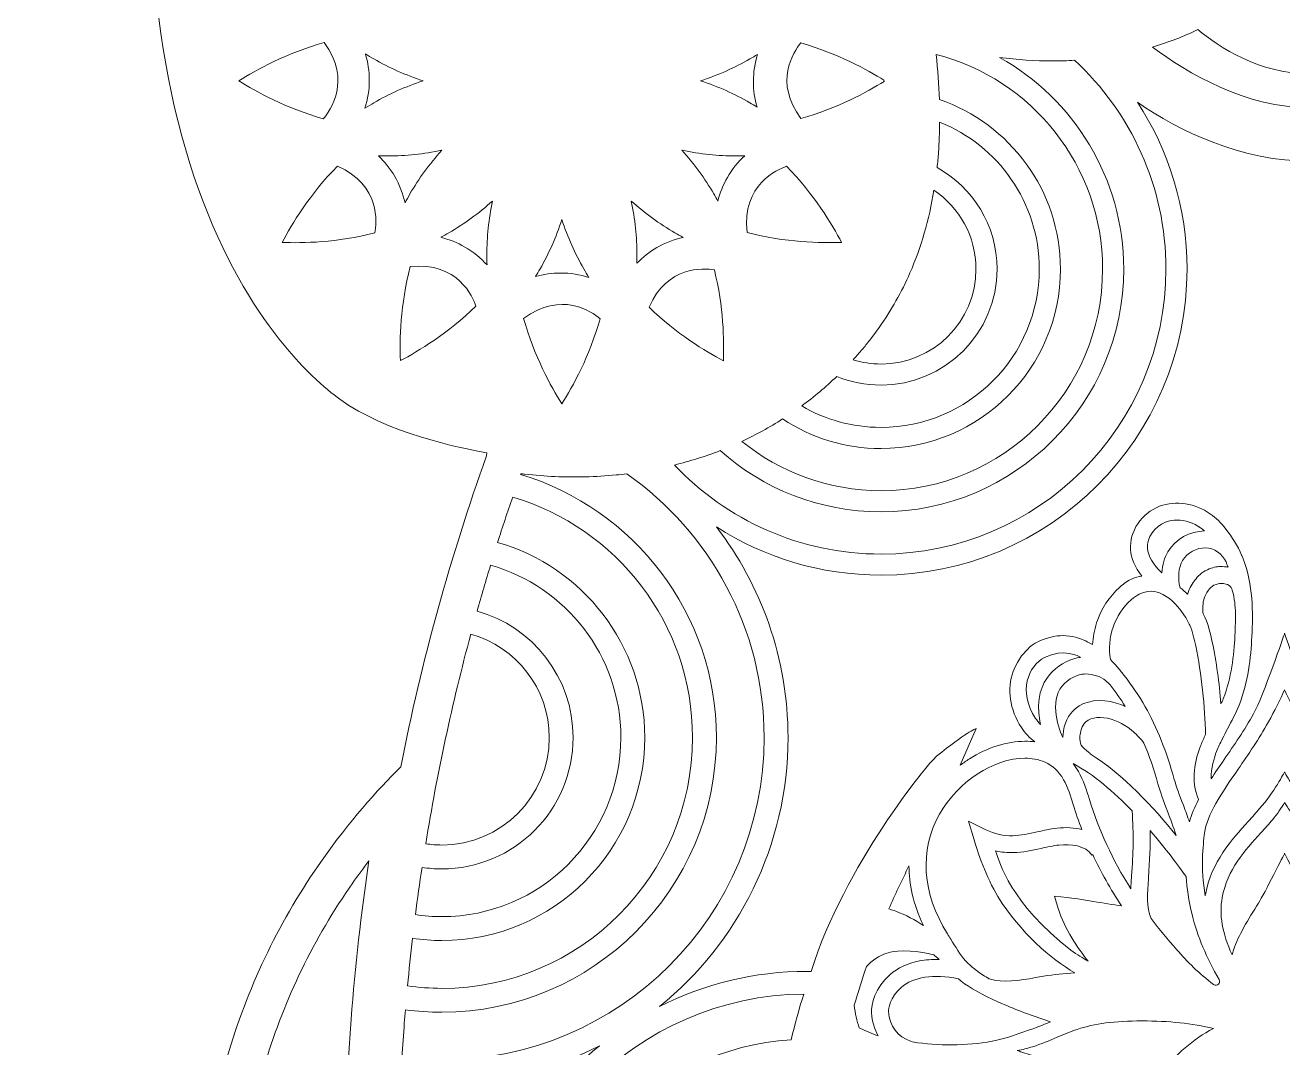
# Model space of a CAD drawing. Header units: millimetres. Extents: x -883 to 1566, y 87 to 598.
# Drawn here: x 89.8 to 256.3, y 259.9 to 395.2 of the extents above; entities that cross this region are included whole.
import ezdxf

# ---------------------------------------------------------------- set-up
doc = ezdxf.new("R2010")
doc.units = ezdxf.units.MM
doc.header["$MEASUREMENT"] = 0
doc.layers.add('Layer 3', color=7, linetype='Continuous')

msp = doc.modelspace()

# ---------------------------------------------------------------- linework, layer by layer
at = {"layer": 'Layer 3', "lineweight": 0}
for points, knots in [([(512.06, 244.42), (500.81, 258.41), (483.74, 265.96), (471.4, 269.82), (458.09, 273.99), (447.55, 274.84), (447.12, 274.9), (447.12, 274.9), (441.19, 275.35), (441.19, 275.35), (441.19, 275.35), (446.17, 272.12), (446.17, 272.12), (446.48, 271.92), (477.17, 251.62), (479.07, 228.7), (479.8, 219.87), (476.13, 211.67), (468.15, 204.32), (459.71, 196.54), (449.96, 193.81), (439.17, 196.2), (428.79, 198.5), (419.85, 204.95), (414.18, 209.96), (407.5, 215.87), (402.65, 222.25), (401.31, 225.5), (401.31, 225.5), (401.04, 226.16), (401.04, 226.16), (401.99, 237.75), (400.88, 248.96), (397.72, 259.52), (395.04, 268.44), (390.91, 276.92), (385.43, 284.71), (382.09, 289.47), (378.67, 293.36), (375.65, 296.42), (373.01, 311.06), (369.09, 324.76), (363.94, 337.36), (363.94, 337.36), (363.95, 337.37), (363.95, 337.37), (363.95, 337.37), (363.93, 337.38), (363.93, 337.38), (363.83, 337.61), (363.74, 337.84), (363.65, 338.07), (363.65, 338.07), (363.6, 338.65), (363.6, 338.65), (367.24, 339.27), (376.9, 341.25), (383.05, 345.72), (386.78, 348.43), (396.12, 356.72), (402.34, 375.11), (406.72, 388.05), (408.55, 402.95), (407.81, 419.6), (407.79, 421.03), (407.7, 422.45), (407.56, 423.87), (407.11, 430.37), (406.29, 437.13), (405.08, 444.13), (397.99, 485.36), (380.06, 523.48), (354.62, 551.48), (341.42, 566), (326.63, 577.35), (310.65, 585.21), (293.75, 593.52), (275.83, 597.76), (257.38, 597.82), (257.38, 597.82), (257.15, 597.82), (257.15, 597.82), (257.15, 597.82), (257.15, 597.82), (257.15, 597.82), (238.7, 597.76), (220.78, 593.52), (203.89, 585.21), (187.9, 577.35), (173.11, 566), (159.91, 551.48), (134.47, 523.48), (116.54, 485.36), (109.45, 444.13), (104.83, 417.32), (105.76, 394.1), (112.19, 375.11), (118.42, 356.72), (127.75, 348.43), (131.48, 345.72), (137.63, 341.25), (147.29, 339.27), (150.93, 338.65), (150.93, 338.65), (150.89, 338.23), (150.89, 338.23), (146.07, 324.81), (142.28, 311.04), (139.52, 297.06), (136.34, 293.91), (132.68, 289.81), (129.1, 284.71), (123.62, 276.92), (119.49, 268.44), (116.81, 259.52), (113.47, 248.36), (112.41, 236.48), (113.67, 224.19), (116.08, 200.65), (124.5, 184.75), (129.53, 175.25), (131.43, 171.66), (132.93, 168.83), (133.11, 167.36), (133.11, 167.24), (132.98, 166.18), (128.83, 163.16), (125.88, 161.03), (121.81, 158.54), (117.5, 155.91), (106.71, 149.32), (94.48, 141.86), (92.07, 135.15), (89.8, 128.81), (89.79, 123.78), (92.07, 120.21), (93.82, 117.47), (96.88, 115.77), (100.94, 115.26), (107.33, 107.82), (124.42, 109.01), (130.47, 109.69), (130.43, 109.28), (130.42, 108.82), (130.43, 108.34), (130.27, 106.94), (130.58, 106.33), (130.79, 105.92), (130.79, 105.92), (130.8, 105.93), (130.8, 105.93), (131.09, 104.91), (131.57, 103.84), (132.34, 102.79), (135.92, 97.9), (144.05, 95.72), (156.52, 96.3), (162.68, 91.24), (169.88, 89.82), (176.04, 89.82), (180.92, 89.82), (185.14, 90.71), (187.67, 91.4), (190.59, 92.2), (194.99, 92.16), (199.65, 92.13), (207.86, 92.07), (216.34, 92.01), (220, 96.38), (220, 96.38), (220.08, 96.49), (220.08, 96.49), (229.9, 110.69), (217.41, 135.42), (212.89, 143.4), (220.39, 142.9), (241.04, 141.67), (257.27, 141.98), (273.49, 141.67), (294.14, 142.9), (301.64, 143.4), (297.12, 135.42), (284.63, 110.69), (294.45, 96.49), (294.45, 96.49), (294.53, 96.38), (294.53, 96.38), (298.19, 92.01), (306.67, 92.07), (314.88, 92.13), (319.54, 92.16), (323.94, 92.2), (326.86, 91.4), (332.59, 89.84), (346.97, 87.24), (358.01, 96.3), (370.48, 95.72), (378.61, 97.9), (382.19, 102.79), (383.01, 103.9), (383.5, 105.03), (383.78, 106.11), (383.95, 106.51), (384.06, 107.01), (384.05, 107.68), (384.12, 108.42), (384.11, 109.1), (384.06, 109.69), (390.12, 109.01), (407.2, 107.82), (413.59, 115.26), (417.65, 115.77), (420.71, 117.47), (422.46, 120.21), (424.74, 123.78), (424.73, 128.81), (422.46, 135.15), (421.29, 138.42), (417.78, 141.86), (413.25, 145.3), (419.04, 143.81), (427.23, 142.02), (436.51, 140.95), (441.35, 140.4), (446.77, 140.01), (452.49, 140.01), (466.56, 140.01), (482.39, 142.37), (495.49, 150.39), (511.06, 159.93), (520.48, 175.88), (523.51, 197.8), (526.04, 216.14), (522.19, 231.82), (512.06, 244.42)], [0, 0, 0, 0, 1, 1, 1, 2, 2, 2, 3, 3, 3, 4, 4, 4, 5, 5, 5, 6, 6, 6, 7, 7, 7, 8, 8, 8, 9, 9, 9, 10, 10, 10, 11, 11, 11, 12, 12, 12, 13, 13, 13, 14, 14, 14, 15, 15, 15, 16, 16, 16, 17, 17, 17, 18, 18, 18, 19, 19, 19, 20, 20, 20, 21, 21, 21, 22, 22, 22, 23, 23, 23, 24, 24, 24, 25, 25, 25, 26, 26, 26, 27, 27, 27, 28, 28, 28, 29, 29, 29, 30, 30, 30, 31, 31, 31, 32, 32, 32, 33, 33, 33, 34, 34, 34, 35, 35, 35, 36, 36, 36, 37, 37, 37, 38, 38, 38, 39, 39, 39, 40, 40, 40, 41, 41, 41, 42, 42, 42, 43, 43, 43, 44, 44, 44, 45, 45, 45, 46, 46, 46, 47, 47, 47, 48, 48, 48, 49, 49, 49, 50, 50, 50, 51, 51, 51, 52, 52, 52, 53, 53, 53, 54, 54, 54, 55, 55, 55, 56, 56, 56, 57, 57, 57, 58, 58, 58, 59, 59, 59, 60, 60, 60, 61, 61, 61, 62, 62, 62, 63, 63, 63, 64, 64, 64, 65, 65, 65, 66, 66, 66, 67, 67, 67, 68, 68, 68, 69, 69, 69, 70, 70, 70, 71, 71, 71, 72, 72, 72, 73, 73, 73, 74, 74, 74, 75, 75, 75, 76, 76, 76, 77, 77, 77, 78, 78, 78, 78]), ([(259.65, 388.82), (259.78, 388.82), (259.92, 388.83), (260.06, 388.83), (264.51, 388.93), (268.65, 390.69), (272.37, 394.05), (274.23, 393.23), (276.21, 392.54), (278.3, 391.99), (272.78, 387.03), (266.82, 384.44), (260.57, 384.29), (260.38, 384.29), (260.19, 384.29), (260, 384.29), (251.4, 384.29), (243.68, 388.88), (239.08, 392.34), (241.19, 392.96), (243.19, 393.73), (245.05, 394.65), (247.92, 392.29), (253.24, 388.82), (259.65, 388.82)], [0, 0, 0, 0, 1, 1, 1, 2, 2, 2, 3, 3, 3, 4, 4, 4, 5, 5, 5, 6, 6, 6, 7, 7, 7, 8, 8, 8, 8]), ([(129.4, 392.92), (133.08, 387.91), (130.16, 383.88), (129.27, 382.85), (124.36, 384.22), (120.36, 386.44), (118.09, 387.87), (120.38, 389.31), (124.43, 391.55), (129.4, 392.92)], [0, 0, 0, 0, 1, 1, 1, 2, 2, 2, 3, 3, 3, 3]), ([(134.84, 391.44), (135.22, 391.21), (135.59, 390.98), (135.97, 390.76), (137.98, 389.6), (140.17, 388.63), (142.5, 387.87), (140.17, 387.1), (137.98, 386.13), (135.97, 384.97), (135.58, 384.74), (135.18, 384.5), (134.79, 384.26), (135.17, 385.43), (135.36, 386.67), (135.36, 387.93), (135.36, 389.14), (135.18, 390.32), (134.84, 391.44)], [0, 0, 0, 0, 1, 1, 1, 2, 2, 2, 3, 3, 3, 4, 4, 4, 5, 5, 5, 6, 6, 6, 6]), ([(185.75, 390.76), (186.09, 390.96), (186.42, 391.16), (186.76, 391.36), (186.4, 390.22), (186.22, 389.02), (186.22, 387.79), (186.22, 386.63), (186.38, 385.49), (186.7, 384.4), (186.38, 384.6), (186.07, 384.79), (185.75, 384.97), (183.74, 386.13), (181.56, 387.1), (179.23, 387.87), (181.56, 388.63), (183.74, 389.6), (185.75, 390.76)], [0, 0, 0, 0, 1, 1, 1, 2, 2, 2, 3, 3, 3, 4, 4, 4, 5, 5, 5, 6, 6, 6, 6]), ([(190.09, 343.11), (193.83, 340.65), (198.31, 339.2), (203.12, 339.2), (216.21, 339.2), (226.87, 349.86), (226.87, 362.95), (226.87, 373.34), (220.16, 382.19), (210.85, 385.4), (210.79, 387.35), (210.64, 389.34), (210.41, 391.37), (223.07, 388.12), (232.45, 376.61), (232.45, 362.95), (232.45, 346.78), (219.29, 333.62), (203.12, 333.62), (196.14, 333.62), (189.73, 336.07), (184.69, 340.15), (186.56, 341.03), (188.37, 342.02), (190.09, 343.11)], [0, 0, 0, 0, 1, 1, 1, 2, 2, 2, 3, 3, 3, 4, 4, 4, 5, 5, 5, 6, 6, 6, 7, 7, 7, 8, 8, 8, 8]), ([(192.51, 382.86), (188.9, 387.72), (191.51, 391.67), (192.5, 392.88), (197.35, 391.51), (201.32, 389.31), (203.51, 387.95), (203.51, 387.89), (203.51, 387.84), (203.52, 387.79), (201.3, 386.41), (197.34, 384.23), (192.51, 382.86)], [0, 0, 0, 0, 1, 1, 1, 2, 2, 2, 3, 3, 3, 4, 4, 4, 4]), ([(181.82, 338.92), (187.49, 333.88), (194.95, 330.82), (203.12, 330.82), (220.83, 330.82), (235.25, 345.24), (235.25, 362.95), (235.25, 374.97), (228.61, 385.46), (218.82, 390.97), (221.16, 390.67), (223.51, 390.5), (225.85, 390.5), (226.81, 390.5), (227.78, 390.53), (228.75, 390.59), (236.18, 383.7), (240.84, 373.86), (240.84, 362.95), (240.84, 342.15), (223.92, 325.23), (203.12, 325.23), (192.36, 325.23), (182.64, 329.76), (175.76, 337.01), (177.83, 337.53), (179.86, 338.16), (181.82, 338.92)], [0, 0, 0, 0, 1, 1, 1, 2, 2, 2, 3, 3, 3, 4, 4, 4, 5, 5, 5, 6, 6, 6, 7, 7, 7, 8, 8, 8, 9, 9, 9, 9]), ([(203.12, 322.44), (225.46, 322.44), (243.63, 340.61), (243.63, 362.95), (243.63, 371.09), (241.22, 378.68), (237.07, 385.03), (242.68, 381.2), (250.75, 377.21), (260, 377.21), (260.24, 377.21), (260.48, 377.22), (260.72, 377.22), (268.53, 377.4), (275.84, 380.44), (282.5, 386.26), (276.8, 379.24), (273.38, 370.3), (273.38, 360.58), (273.38, 338.04), (291.75, 319.7), (314.32, 319.7), (323.05, 319.7), (331.15, 322.44), (337.8, 327.11), (333.95, 320.63), (331.73, 313.06), (331.73, 304.99), (331.73, 294.32), (335.6, 284.54), (342.01, 276.97), (335.74, 280.49), (328.51, 282.5), (320.83, 282.5), (319.75, 282.5), (318.68, 282.46), (317.61, 282.38), (312.01, 294.44), (303.54, 300.22), (303.54, 300.22), (303.54, 300.22), (309.56, 285.06), (311.83, 278.83), (310.58, 278.73), (309.3, 278.44), (308.04, 277.96), (306.7, 277.46), (305.48, 276.79), (304.37, 276.06), (307.85, 283.26), (305.85, 288.97), (304.21, 291.88), (302.8, 294.4), (300.75, 296.56), (298.27, 298.13), (295.9, 299.63), (293.3, 300.45), (290.93, 300.45), (290.92, 300.45), (290.91, 300.45), (290.9, 300.45), (290.47, 300.45), (290.04, 300.42), (289.63, 300.37), (290.34, 301.22), (290.72, 301.78), (291.09, 302.57), (292.43, 305.4), (293, 306.88), (292.45, 309.23), (291.94, 311.38), (290.84, 312.26), (290.19, 312.89), (289.39, 313.65), (287.88, 314.24), (286.68, 314.39), (285.61, 314.51), (284.46, 314.37), (283.44, 313.97), (282.92, 313.77), (282.43, 313.52), (281.98, 313.24), (281.93, 314.2), (281.76, 315.17), (281.45, 316.11), (280.85, 317.97), (279.78, 319.61), (278.36, 320.87), (277.79, 321.37), (277.27, 321.72), (276.73, 321.97), (276.36, 322.13), (275.92, 322.25), (275.45, 322.32), (276.36, 323.46), (276.85, 324.63), (276.94, 325.83), (277.12, 328.24), (275.51, 330.64), (273.11, 331.55), (270.95, 332.36), (268.37, 331.97), (266.36, 330.53), (265.65, 330.02), (264.99, 329.37), (264.32, 328.54), (263.47, 327.48), (262.78, 326.32), (262.24, 325.07), (262.24, 325.07), (262.24, 325.07), (262.24, 325.06), (262.24, 325.06), (262.24, 325.06), (262.24, 325.06), (262.17, 324.91), (262.11, 324.77), (262.05, 324.62), (260.72, 321.2), (260.71, 317.49), (260.89, 314.31), (261.04, 311.54), (261.36, 308.3), (262.59, 305.25), (263.03, 304.16), (263.57, 303.12), (264.1, 302.12), (264.33, 301.68), (264.56, 301.25), (264.77, 300.83), (264.77, 300.8), (264.77, 300.76), (264.77, 300.73), (264.77, 300.73), (264.82, 300.73), (264.82, 300.73), (265.09, 300.2), (265.33, 299.67), (265.55, 299.12), (265.89, 298.27), (266.31, 296.91), (266.27, 295.5), (265.74, 296.32), (265.16, 297.16), (264.56, 298.03), (263.24, 299.95), (261.87, 301.93), (260.67, 304.09), (259.38, 306.41), (256.55, 314.74), (256.55, 314.74), (256.55, 314.74), (253.73, 306.41), (252.44, 304.09), (251.23, 301.93), (249.87, 299.95), (248.54, 298.03), (247.95, 297.16), (247.37, 296.32), (246.83, 295.5), (246.79, 296.91), (247.22, 298.27), (247.55, 299.12), (247.77, 299.67), (248.02, 300.2), (248.28, 300.73), (248.28, 300.73), (248.33, 300.73), (248.33, 300.73), (248.33, 300.73), (248.33, 300.83), (248.33, 300.83), (248.55, 301.25), (248.77, 301.68), (249, 302.12), (249.53, 303.12), (250.08, 304.16), (250.52, 305.25), (251.74, 308.3), (252.07, 311.54), (252.22, 314.31), (252.39, 317.49), (252.39, 321.2), (251.05, 324.62), (250.99, 324.77), (250.93, 324.91), (250.87, 325.06), (250.87, 325.06), (250.87, 325.06), (250.87, 325.06), (250.87, 325.07), (250.86, 325.07), (250.86, 325.07), (250.33, 326.32), (249.63, 327.48), (248.78, 328.54), (248.12, 329.37), (247.45, 330.02), (246.74, 330.53), (244.74, 331.97), (242.15, 332.36), (240, 331.55), (237.59, 330.64), (235.98, 328.24), (236.16, 325.83), (236.25, 324.63), (236.74, 323.46), (237.65, 322.32), (237.18, 322.25), (236.74, 322.13), (236.38, 321.97), (235.83, 321.72), (235.31, 321.37), (234.74, 320.87), (233.33, 319.61), (232.26, 317.97), (231.66, 316.11), (231.35, 315.17), (231.17, 314.2), (231.13, 313.24), (230.67, 313.52), (230.19, 313.77), (229.67, 313.97), (228.64, 314.37), (227.49, 314.51), (226.43, 314.39), (225.23, 314.24), (223.59, 313.66), (222.79, 312.9), (222.14, 312.27), (221.33, 311.52), (220.63, 309.67), (219.78, 307.42), (220.15, 304.63), (221.7, 302.26), (222.17, 301.53), (222.79, 300.91), (223.48, 300.37), (223.07, 300.42), (222.64, 300.45), (222.2, 300.45), (222.19, 300.45), (222.18, 300.45), (222.17, 300.45), (219.81, 300.45), (217.2, 299.63), (214.83, 298.13), (214.41, 297.86), (214.01, 297.57), (213.61, 297.27), (213.61, 297.27), (215.71, 302.14), (215.71, 302.14), (215.71, 302.14), (214.24, 301.55), (210.48, 298.48), (209.22, 297.45), (198.26, 283.95), (193.86, 269.99), (193.69, 269.99), (193.52, 270), (193.34, 270), (186.32, 270), (179.67, 268.32), (173.8, 265.34), (184.16, 273.75), (190.8, 286.59), (190.8, 300.95), (190.8, 311.42), (187.27, 321.09), (181.33, 328.82), (187.63, 324.78), (195.1, 322.44), (203.12, 322.44)], [0, 0, 0, 0, 1, 1, 1, 2, 2, 2, 3, 3, 3, 4, 4, 4, 5, 5, 5, 6, 6, 6, 7, 7, 7, 8, 8, 8, 9, 9, 9, 10, 10, 10, 11, 11, 11, 12, 12, 12, 13, 13, 13, 14, 14, 14, 15, 15, 15, 16, 16, 16, 17, 17, 17, 18, 18, 18, 19, 19, 19, 20, 20, 20, 21, 21, 21, 22, 22, 22, 23, 23, 23, 24, 24, 24, 25, 25, 25, 26, 26, 26, 27, 27, 27, 28, 28, 28, 29, 29, 29, 30, 30, 30, 31, 31, 31, 32, 32, 32, 33, 33, 33, 34, 34, 34, 35, 35, 35, 36, 36, 36, 37, 37, 37, 38, 38, 38, 39, 39, 39, 40, 40, 40, 41, 41, 41, 42, 42, 42, 43, 43, 43, 44, 44, 44, 45, 45, 45, 46, 46, 46, 47, 47, 47, 48, 48, 48, 49, 49, 49, 50, 50, 50, 51, 51, 51, 52, 52, 52, 53, 53, 53, 54, 54, 54, 55, 55, 55, 56, 56, 56, 57, 57, 57, 58, 58, 58, 59, 59, 59, 60, 60, 60, 61, 61, 61, 62, 62, 62, 63, 63, 63, 64, 64, 64, 65, 65, 65, 66, 66, 66, 67, 67, 67, 68, 68, 68, 69, 69, 69, 70, 70, 70, 71, 71, 71, 72, 72, 72, 73, 73, 73, 74, 74, 74, 75, 75, 75, 76, 76, 76, 77, 77, 77, 78, 78, 78, 79, 79, 79, 80, 80, 80, 81, 81, 81, 82, 82, 82, 83, 83, 83, 84, 84, 84, 85, 85, 85, 86, 86, 86, 87, 87, 87, 88, 88, 88, 89, 89, 89, 90, 90, 90, 91, 91, 91, 91]), ([(197.26, 348.75), (199.07, 348), (201.04, 347.59), (203.12, 347.59), (211.59, 347.59), (218.48, 354.48), (218.48, 362.95), (218.48, 368.73), (215.27, 373.78), (210.54, 376.4), (210.61, 377.06), (210.68, 377.72), (210.73, 378.38), (210.82, 379.7), (210.87, 381.04), (210.88, 382.41), (218.6, 379.32), (224.07, 371.76), (224.07, 362.95), (224.07, 351.4), (214.67, 342), (203.12, 342), (199.29, 342), (195.7, 343.03), (192.61, 344.83), (194.24, 346.03), (195.79, 347.34), (197.26, 348.75)], [0, 0, 0, 0, 1, 1, 1, 2, 2, 2, 3, 3, 3, 4, 4, 4, 5, 5, 5, 6, 6, 6, 7, 7, 7, 8, 8, 8, 9, 9, 9, 9]), ([(138.73, 375.21), (138.14, 376.24), (137.41, 377.16), (136.56, 377.95), (137, 377.94), (137.43, 377.93), (137.86, 377.93), (140.18, 377.93), (142.56, 378.18), (144.96, 378.69), (143.32, 376.86), (141.91, 374.92), (140.75, 372.91), (140.52, 372.52), (140.3, 372.11), (140.09, 371.7), (139.82, 372.92), (139.37, 374.1), (138.73, 375.21), (138.73, 375.21), (138.73, 375.21), (138.73, 375.21)], [0, 0, 0, 0, 1, 1, 1, 2, 2, 2, 3, 3, 3, 4, 4, 4, 5, 5, 5, 6, 6, 6, 7, 7, 7, 7]), ([(183.87, 377.93), (184.27, 377.93), (184.67, 377.94), (185.07, 377.95), (184.17, 377.13), (183.4, 376.16), (182.77, 375.08), (182.2, 374.09), (181.78, 373.03), (181.51, 371.94), (181.33, 372.27), (181.15, 372.6), (180.97, 372.91), (179.81, 374.92), (178.4, 376.86), (176.76, 378.69), (179.17, 378.18), (181.55, 377.93), (183.87, 377.93)], [0, 0, 0, 0, 1, 1, 1, 2, 2, 2, 3, 3, 3, 4, 4, 4, 5, 5, 5, 6, 6, 6, 6]), ([(136.08, 367.74), (131.12, 366.46), (126.51, 366.37), (123.82, 366.48), (125.09, 368.89), (127.5, 372.89), (131.15, 376.58), (136.91, 374.06), (136.34, 369.02), (136.08, 367.74)], [0, 0, 0, 0, 1, 1, 1, 2, 2, 2, 3, 3, 3, 3]), ([(190.61, 376.55), (194.24, 372.86), (196.64, 368.88), (197.9, 366.48), (195.16, 366.37), (190.45, 366.46), (185.38, 367.81), (184.66, 374.16), (189.44, 376.16), (190.61, 376.55)], [0, 0, 0, 0, 1, 1, 1, 2, 2, 2, 3, 3, 3, 3]), ([(215.69, 362.95), (215.69, 356.02), (210.05, 350.38), (203.12, 350.38), (201.83, 350.38), (200.59, 350.58), (199.41, 350.94), (199.41, 350.94), (199.58, 351.11), (199.58, 351.11), (199.75, 351.29), (199.91, 351.48), (200.09, 351.69), (200.15, 351.77), (200.22, 351.85), (200.3, 351.94), (200.41, 352.07), (200.51, 352.19), (200.62, 352.31), (200.94, 352.69), (201.31, 353.12), (201.62, 353.55), (201.62, 353.55), (202.53, 354.73), (202.53, 354.73), (202.53, 354.73), (202.85, 355.2), (202.85, 355.2), (204.47, 357.49), (205.85, 359.93), (206.95, 362.45), (208.42, 365.81), (209.47, 369.48), (210.12, 373.39), (213.48, 371.13), (215.69, 367.29), (215.69, 362.95)], [0, 0, 0, 0, 1, 1, 1, 2, 2, 2, 3, 3, 3, 4, 4, 4, 5, 5, 5, 6, 6, 6, 7, 7, 7, 8, 8, 8, 9, 9, 9, 10, 10, 10, 11, 11, 11, 12, 12, 12, 12]), ([(148.01, 365.87), (147, 366.46), (145.93, 366.89), (144.82, 367.16), (145.19, 367.35), (145.55, 367.55), (145.91, 367.76), (147.92, 368.92), (149.85, 370.33), (151.68, 371.96), (151.18, 369.56), (150.92, 367.18), (150.92, 364.86), (150.92, 364.41), (150.93, 363.95), (150.95, 363.5), (150.11, 364.43), (149.13, 365.23), (148.01, 365.87)], [0, 0, 0, 0, 1, 1, 1, 2, 2, 2, 3, 3, 3, 4, 4, 4, 5, 5, 5, 6, 6, 6, 6]), ([(170.04, 371.96), (171.87, 370.33), (173.8, 368.92), (175.82, 367.76), (176.18, 367.55), (176.55, 367.35), (176.92, 367.15), (175.71, 366.89), (174.54, 366.44), (173.44, 365.8), (172.45, 365.23), (171.56, 364.53), (170.78, 363.72), (170.79, 364.11), (170.8, 364.49), (170.8, 364.86), (170.8, 367.18), (170.55, 369.56), (170.04, 371.96)], [0, 0, 0, 0, 1, 1, 1, 2, 2, 2, 3, 3, 3, 4, 4, 4, 5, 5, 5, 6, 6, 6, 6]), ([(157.97, 362.97), (159.13, 364.99), (160.1, 367.17), (160.86, 369.5), (161.63, 367.17), (162.6, 364.99), (163.76, 362.98), (163.98, 362.6), (164.2, 362.22), (164.44, 361.85), (163.25, 362.23), (162, 362.43), (160.71, 362.43), (159.56, 362.43), (158.44, 362.27), (157.35, 361.96), (157.57, 362.29), (157.77, 362.63), (157.97, 362.97)], [0, 0, 0, 0, 1, 1, 1, 2, 2, 2, 3, 3, 3, 4, 4, 4, 5, 5, 5, 6, 6, 6, 6]), ([(139.48, 350.83), (139.37, 353.56), (139.46, 358.24), (140.78, 363.27), (147.09, 363.96), (149.08, 359.23), (149.47, 358.05), (145.81, 354.46), (141.86, 352.08), (139.48, 350.83)], [0, 0, 0, 0, 1, 1, 1, 2, 2, 2, 3, 3, 3, 3]), ([(181.05, 362.84), (182.27, 357.97), (182.35, 353.47), (182.25, 350.82), (179.9, 352.06), (176.02, 354.39), (172.4, 357.9), (174.83, 363.41), (179.55, 363.09), (181.05, 362.84)], [0, 0, 0, 0, 1, 1, 1, 2, 2, 2, 3, 3, 3, 3]), ([(165.91, 356.38), (164.54, 351.43), (162.3, 347.38), (160.86, 345.1), (159.42, 347.39), (157.18, 351.44), (155.8, 356.41), (160.78, 360.12), (164.8, 357.32), (165.91, 356.38)], [0, 0, 0, 0, 1, 1, 1, 2, 2, 2, 3, 3, 3, 3]), ([(140, 263.16), (140.05, 263.74), (140.1, 264.33), (140.15, 264.91), (141.73, 264.7), (143.33, 264.59), (144.96, 264.59), (165.01, 264.59), (181.32, 280.9), (181.32, 300.95), (181.32, 317.37), (170.37, 331.28), (155.38, 335.77), (155.4, 335.81), (155.41, 335.84), (155.42, 335.87), (155.59, 335.85), (155.75, 335.83), (155.91, 335.81), (157.34, 335.65), (158.66, 335.54), (159.95, 335.49), (162.59, 335.37), (165.32, 335.44), (168.06, 335.7), (168.53, 335.74), (169, 335.8), (169.46, 335.86), (180.45, 328.13), (187.64, 315.37), (187.64, 300.95), (187.64, 277.42), (168.49, 258.27), (144.96, 258.27), (143.18, 258.27), (141.42, 258.38), (139.7, 258.6), (139.79, 260.12), (139.89, 261.64), (140, 263.16)], [0, 0, 0, 0, 1, 1, 1, 2, 2, 2, 3, 3, 3, 4, 4, 4, 5, 5, 5, 6, 6, 6, 7, 7, 7, 8, 8, 8, 9, 9, 9, 10, 10, 10, 11, 11, 11, 12, 12, 12, 13, 13, 13, 13]), ([(141.09, 274.37), (142.36, 274.18), (143.65, 274.08), (144.96, 274.08), (159.78, 274.08), (171.83, 286.13), (171.83, 300.95), (171.83, 313.2), (163.59, 323.56), (152.35, 326.78), (152.99, 328.79), (153.66, 330.79), (154.35, 332.78), (168.09, 328.72), (178.16, 315.99), (178.16, 300.95), (178.16, 282.64), (163.26, 267.75), (144.96, 267.75), (143.42, 267.75), (141.91, 267.86), (140.42, 268.07), (140.62, 270.17), (140.85, 272.27), (141.09, 274.37)], [0, 0, 0, 0, 1, 1, 1, 2, 2, 2, 3, 3, 3, 4, 4, 4, 5, 5, 5, 6, 6, 6, 7, 7, 7, 8, 8, 8, 8]), ([(241.11, 325.54), (240.64, 324.77), (240.37, 323.78), (240.29, 322.76), (239.1, 323.89), (238.48, 324.95), (238.4, 326), (238.3, 327.41), (239.33, 328.9), (240.8, 329.45), (241.27, 329.63), (241.8, 329.72), (242.33, 329.72), (243.39, 329.72), (244.51, 329.37), (245.43, 328.71), (245.6, 328.59), (245.77, 328.45), (245.95, 328.29), (244.01, 328.27), (242.13, 327.21), (241.11, 325.54)], [0, 0, 0, 0, 1, 1, 1, 2, 2, 2, 3, 3, 3, 4, 4, 4, 5, 5, 5, 6, 6, 6, 7, 7, 7, 7]), ([(248.06, 323.58), (248.05, 323.58), (248.05, 323.58), (248.04, 323.58), (247.57, 323.58), (246.99, 323.44), (246.33, 323.16), (245.56, 322.85), (245.05, 322.26), (244.68, 321.78), (244.38, 321.39), (243.96, 320.77), (243.74, 320.02), (243.73, 320), (243.72, 319.97), (243.71, 319.94), (243.39, 320.23), (243.06, 320.51), (242.72, 320.78), (242.38, 321.93), (242.5, 323.5), (243.04, 324.37), (243.67, 325.41), (244.89, 326.08), (246.07, 326.05), (247.21, 326.03), (248.33, 325.26), (248.8, 324.19), (248.85, 324.06), (248.9, 323.93), (248.95, 323.8), (249, 323.7), (249.03, 323.59), (249.07, 323.49), (248.77, 323.55), (248.43, 323.58), (248.06, 323.58)], [0, 0, 0, 0, 1, 1, 1, 2, 2, 2, 3, 3, 3, 4, 4, 4, 5, 5, 5, 6, 6, 6, 7, 7, 7, 8, 8, 8, 9, 9, 9, 10, 10, 10, 11, 11, 11, 12, 12, 12, 12]), ([(142.35, 283.76), (143.2, 283.63), (144.07, 283.56), (144.96, 283.56), (154.55, 283.56), (162.35, 291.36), (162.35, 300.95), (162.35, 308.92), (156.96, 315.64), (149.63, 317.69), (150.21, 319.72), (150.8, 321.74), (151.42, 323.76), (161.36, 320.94), (168.67, 311.78), (168.67, 300.95), (168.67, 287.87), (158.03, 277.24), (144.96, 277.24), (143.77, 277.24), (142.61, 277.34), (141.47, 277.51), (141.74, 279.6), (142.03, 281.68), (142.35, 283.76)], [0, 0, 0, 0, 1, 1, 1, 2, 2, 2, 3, 3, 3, 4, 4, 4, 5, 5, 5, 6, 6, 6, 7, 7, 7, 8, 8, 8, 8]), ([(243.46, 316.84), (243.53, 316.74), (243.99, 315.83), (243.99, 315.83), (244.37, 314.95), (244.6, 313.98), (244.78, 313.1), (245.55, 309.41), (246.03, 304.97), (246.08, 301.34), (245.86, 300.89), (245.65, 300.42), (245.46, 299.95), (244.7, 298.04), (244.06, 295.27), (245.17, 292.73), (244.64, 291.73), (244.22, 290.75), (243.96, 289.77), (243.69, 290.52), (243.42, 291.26), (243.15, 291.98), (242.65, 293.3), (242.19, 294.55), (241.95, 295.4), (240.91, 299.14), (239.64, 302.29), (238.09, 305.03), (237.27, 306.47), (236.35, 307.85), (235.32, 309.15), (235.32, 309.15), (235.32, 309.15), (235.32, 309.15), (235.3, 309.17), (235.28, 309.2), (235.26, 309.22), (234.96, 309.6), (234.65, 309.98), (234.34, 310.35), (234.08, 310.64), (233.8, 310.95), (233.5, 311.27), (232.98, 314.11), (234.05, 317.26), (236.24, 319.19), (236.64, 319.54), (236.98, 319.76), (237.31, 319.93), (240.4, 321.48), (242.82, 317.82), (243.46, 316.84)], [0, 0, 0, 0, 1, 1, 1, 2, 2, 2, 3, 3, 3, 4, 4, 4, 5, 5, 5, 6, 6, 6, 7, 7, 7, 8, 8, 8, 9, 9, 9, 10, 10, 10, 11, 11, 11, 12, 12, 12, 13, 13, 13, 14, 14, 14, 15, 15, 15, 16, 16, 16, 17, 17, 17, 17]), ([(249.61, 320.45), (249.94, 319.52), (250.03, 317.9), (250.03, 317.9), (250.07, 316.71), (250.03, 315.53), (249.97, 314.43), (249.83, 311.84), (249.53, 308.83), (248.43, 306.09), (248.34, 305.85), (248.24, 305.62), (248.13, 305.4), (247.91, 308.14), (247.51, 311.02), (246.98, 313.55), (246.73, 314.74), (246.42, 316.09), (245.77, 317.33), (245.67, 317.91), (245.72, 318.77), (245.9, 319.4), (245.99, 319.7), (246.17, 320.03), (246.47, 320.43), (246.67, 320.68), (246.92, 320.98), (247.19, 321.1), (247.63, 321.27), (247.93, 321.34), (248.05, 321.34), (248.05, 321.34), (248.06, 321.34), (248.06, 321.34), (249.21, 321.34), (249.45, 320.92), (249.61, 320.45)], [0, 0, 0, 0, 1, 1, 1, 2, 2, 2, 3, 3, 3, 4, 4, 4, 5, 5, 5, 6, 6, 6, 7, 7, 7, 8, 8, 8, 9, 9, 9, 10, 10, 10, 11, 11, 11, 12, 12, 12, 12]), ([(148.8, 314.64), (154.78, 312.96), (159.19, 307.46), (159.19, 300.95), (159.19, 293.1), (152.8, 286.72), (144.96, 286.72), (144.24, 286.72), (143.53, 286.78), (142.83, 286.88), (144.35, 296.24), (146.34, 305.5), (148.8, 314.64)], [0, 0, 0, 0, 1, 1, 1, 2, 2, 2, 3, 3, 3, 4, 4, 4, 4]), ([(225.76, 309.63), (224.82, 308.67), (223.76, 306.95), (224, 304.19), (224.04, 303.79), (224.12, 303.26), (224.24, 302.68), (223.99, 302.93), (223.77, 303.19), (223.58, 303.48), (221.25, 307.07), (222.57, 310.41), (224.78, 311.54), (227.29, 312.82), (229.33, 311.68), (229.55, 311.56), (228.38, 311.41), (226.9, 310.8), (225.76, 309.63)], [0, 0, 0, 0, 1, 1, 1, 2, 2, 2, 3, 3, 3, 4, 4, 4, 5, 5, 5, 6, 6, 6, 6]), ([(233.45, 307.9), (234.17, 306.99), (234.84, 306.04), (235.46, 305.05), (235.07, 305.23), (234.67, 305.38), (234.27, 305.5), (232.2, 306.14), (230.16, 305.86), (228.82, 304.76), (227.9, 304), (227.33, 302.77), (227.22, 301.31), (227.21, 301.19), (227.2, 301.07), (227.2, 300.95), (226.77, 301.72), (226.36, 303.14), (226.25, 304.39), (226.11, 305.93), (226.49, 307.16), (227.37, 308.07), (228.38, 309.1), (229.74, 309.39), (230.21, 309.36), (231.24, 309.3), (232.13, 309.1), (232.9, 308.45), (232.96, 308.39), (233.01, 308.32), (233.05, 308.26), (233.05, 308.26), (233.09, 308.29), (233.09, 308.29), (233.21, 308.17), (233.33, 308.04), (233.45, 307.9)], [0, 0, 0, 0, 1, 1, 1, 2, 2, 2, 3, 3, 3, 4, 4, 4, 5, 5, 5, 6, 6, 6, 7, 7, 7, 8, 8, 8, 9, 9, 9, 10, 10, 10, 11, 11, 11, 12, 12, 12, 12]), ([(267.15, 288.29), (267.35, 286.62), (267.7, 283.74), (267.06, 280.01), (267.05, 280.06), (267.04, 280.12), (267.03, 280.17), (266.24, 284.5), (263.54, 287.45), (261.37, 289.83), (260.82, 290.42), (260.34, 291.01), (259.86, 291.54), (258.38, 293.11), (256.55, 296.38), (256.55, 296.38), (256.55, 296.38), (255.11, 293.64), (253.25, 291.54), (252.78, 291), (252.28, 290.42), (251.74, 289.83), (249.56, 287.45), (246.86, 284.5), (246.07, 280.17), (246.06, 280.12), (246.05, 280.06), (246.04, 280.01), (245.4, 283.74), (245.75, 286.62), (245.96, 288.29), (246.25, 290.74), (248.17, 293.53), (250.4, 296.76), (251.75, 298.72), (253.15, 300.75), (254.41, 303.01), (255.24, 304.51), (255.96, 305.93), (256.55, 307.27), (257.15, 305.93), (257.86, 304.51), (258.7, 303.01), (259.96, 300.75), (261.35, 298.72), (262.7, 296.76), (264.93, 293.53), (266.85, 290.74), (267.15, 288.29)], [0, 0, 0, 0, 1, 1, 1, 2, 2, 2, 3, 3, 3, 4, 4, 4, 5, 5, 5, 6, 6, 6, 7, 7, 7, 8, 8, 8, 9, 9, 9, 10, 10, 10, 11, 11, 11, 12, 12, 12, 13, 13, 13, 14, 14, 14, 15, 15, 15, 16, 16, 16, 16]), ([(230.59, 299.02), (230.21, 299.32), (229.81, 299.62), (229.63, 299.95), (229.48, 300.23), (229.42, 300.63), (229.46, 301.15), (229.5, 301.64), (229.65, 302.54), (230.25, 303.03), (231.01, 303.66), (232.26, 303.78), (233.61, 303.36), (234.82, 302.99), (236.07, 302.23), (236.94, 301.33), (237.01, 301.25), (237.09, 301.17), (237.18, 301.09), (237.45, 300.81), (237.79, 300.47), (237.93, 300.22), (238.62, 298.57), (239.23, 296.77), (239.78, 294.8), (240.04, 293.86), (240.5, 292.63), (241.04, 291.2), (241.41, 290.21), (241.82, 289.09), (242.2, 287.98), (239.27, 291.62), (235.14, 296.12), (230.81, 298.79), (230.81, 298.79), (230.83, 298.83), (230.83, 298.83), (230.83, 298.83), (230.59, 299.02), (230.59, 299.02)], [0, 0, 0, 0, 1, 1, 1, 2, 2, 2, 3, 3, 3, 4, 4, 4, 5, 5, 5, 6, 6, 6, 7, 7, 7, 8, 8, 8, 9, 9, 9, 10, 10, 10, 11, 11, 11, 12, 12, 12, 13, 13, 13, 13]), ([(227.29, 295.37), (227.85, 294.35), (228.23, 293.19), (228.56, 292.09), (228.9, 290.97), (229.29, 289.86), (229.71, 288.76), (228.73, 289.01), (227.61, 289.09), (226.42, 288.95), (225.52, 288.84), (224.65, 288.65), (223.8, 288.46), (222.69, 288.21), (221.64, 287.98), (220.59, 287.95), (219.35, 287.92), (218.11, 288.2), (217, 288.74), (217, 288.74), (214.69, 289.87), (214.69, 289.87), (214.69, 289.87), (215.43, 287.41), (215.43, 287.41), (215.86, 285.98), (217.04, 282.39), (218.6, 279.89), (221.63, 275.05), (225.57, 271.71), (228.76, 269.79), (227.38, 269.72), (226, 269.57), (224.65, 269.35), (224.3, 269.3), (223.94, 269.23), (223.59, 269.17), (221.39, 268.79), (219.3, 268.43), (217.44, 269.02), (216.89, 269.33), (216.35, 269.67), (215.84, 270.05), (215.3, 270.45), (214.79, 270.91), (214.28, 271.38), (213.58, 272.26), (212.96, 273.26), (212.35, 274.25), (212.2, 274.49), (212.06, 274.72), (211.92, 274.95), (208.54, 280.36), (208.16, 285.99), (210.86, 290.79), (213.27, 295.09), (218.02, 298.21), (222.17, 298.21), (222.18, 298.21), (222.19, 298.21), (222.19, 298.21), (223.8, 298.21), (225.99, 297.71), (227.29, 295.37)], [0, 0, 0, 0, 1, 1, 1, 2, 2, 2, 3, 3, 3, 4, 4, 4, 5, 5, 5, 6, 6, 6, 7, 7, 7, 8, 8, 8, 9, 9, 9, 10, 10, 10, 11, 11, 11, 12, 12, 12, 13, 13, 13, 14, 14, 14, 15, 15, 15, 16, 16, 16, 17, 17, 17, 18, 18, 18, 19, 19, 19, 20, 20, 20, 21, 21, 21, 21]), ([(236.35, 291.26), (236.59, 288.04), (236.52, 285.7), (236.29, 282.59), (236.29, 282.59), (236.27, 282.4), (236.27, 282.4), (236.24, 281.92), (236.2, 281.43), (236.18, 280.94), (233.77, 284.76), (231.94, 288.71), (230.72, 292.74), (230.35, 293.95), (229.93, 295.24), (229.26, 296.45), (229.05, 296.82), (228.82, 297.17), (228.57, 297.49), (231.28, 296.05), (233.97, 293.72), (236.35, 291.26)], [0, 0, 0, 0, 1, 1, 1, 2, 2, 2, 3, 3, 3, 4, 4, 4, 5, 5, 5, 6, 6, 6, 7, 7, 7, 7]), ([(253.1, 279.04), (251.73, 276.85), (250.44, 274.79), (249.77, 272.81), (249.7, 272.61), (249.65, 272.41), (249.6, 272.2), (248.29, 275.08), (247.87, 277.49), (248.29, 279.77), (248.96, 283.46), (251.32, 286.04), (253.4, 288.32), (253.96, 288.94), (254.49, 289.52), (254.98, 290.11), (255.6, 290.84), (256.12, 291.62), (256.55, 292.36), (256.99, 291.62), (257.51, 290.84), (258.12, 290.11), (258.61, 289.52), (259.14, 288.94), (259.7, 288.32), (261.78, 286.04), (264.14, 283.46), (264.82, 279.77), (265.24, 277.49), (264.82, 275.08), (263.51, 272.2), (263.46, 272.41), (263.4, 272.61), (263.34, 272.81), (262.67, 274.79), (261.37, 276.85), (260, 279.04), (259.24, 280.27), (256.55, 285.63), (256.55, 285.63), (256.55, 285.63), (253.87, 280.27), (253.1, 279.04)], [0, 0, 0, 0, 1, 1, 1, 2, 2, 2, 3, 3, 3, 4, 4, 4, 5, 5, 5, 6, 6, 6, 7, 7, 7, 8, 8, 8, 9, 9, 9, 10, 10, 10, 11, 11, 11, 12, 12, 12, 13, 13, 13, 14, 14, 14, 14]), ([(242.29, 272.85), (241.08, 274.21), (239.94, 275.59), (238.89, 276.99), (238.24, 278.47), (238.38, 280.38), (238.52, 282.24), (238.52, 282.24), (238.53, 282.42), (238.53, 282.42), (238.7, 284.69), (238.79, 286.56), (238.74, 288.64), (240.81, 286.24), (242.49, 283.97), (243.5, 282.54), (243.6, 281.04), (243.84, 279.35), (244.3, 277.51), (245.03, 274.61), (246.23, 271.74), (247.88, 268.93), (248.16, 268.46), (247.6, 267.95), (247.16, 268.27), (245.25, 269.65), (243.63, 271.34), (242.29, 272.85)], [0, 0, 0, 0, 1, 1, 1, 2, 2, 2, 3, 3, 3, 4, 4, 4, 5, 5, 5, 6, 6, 6, 7, 7, 7, 8, 8, 8, 9, 9, 9, 9]), ([(231.04, 285.39), (231.04, 285.39), (231.14, 285.45), (231.14, 285.45), (232.22, 283.15), (233.5, 280.88), (234.97, 278.66), (233.86, 278.82), (232.47, 279.05), (231.26, 279.25), (229.75, 279.5), (228.43, 279.72), (227.75, 279.78), (227.75, 279.78), (226.07, 279.94), (226.07, 279.94), (226.07, 279.94), (226.57, 278.34), (226.57, 278.34), (227.43, 275.58), (229.18, 273.04), (230.54, 271.35), (229.85, 271.74), (229.06, 272.18), (228.27, 272.8), (220.2, 279.06), (218.83, 284.41), (218.29, 285.94), (219.06, 285.77), (219.85, 285.7), (220.64, 285.71), (221.91, 285.74), (223.12, 286.01), (224.3, 286.27), (225.12, 286.46), (225.9, 286.63), (226.68, 286.72), (228.22, 286.9), (230.18, 286.64), (231.04, 285.39)], [0, 0, 0, 0, 1, 1, 1, 2, 2, 2, 3, 3, 3, 4, 4, 4, 5, 5, 5, 6, 6, 6, 7, 7, 7, 8, 8, 8, 9, 9, 9, 10, 10, 10, 11, 11, 11, 12, 12, 12, 13, 13, 13, 13]), ([(131.06, 186.72), (130.66, 186.12), (130.43, 185.46), (130.32, 184.76), (125.77, 194.07), (120.49, 207.22), (118.7, 224.71), (117.51, 236.3), (118.5, 247.5), (121.63, 257.99), (124.14, 266.39), (128.02, 274.36), (133.16, 281.7), (133.86, 282.69), (134.58, 283.67), (135.32, 284.64), (134.28, 277.68), (133.48, 270.65), (132.95, 263.69), (131.39, 243.12), (132.02, 222.25), (134.82, 201.65), (135.46, 196.92), (136.21, 192.32), (137.03, 187.89), (135.14, 189.16), (132.42, 188.76), (131.06, 186.72)], [0, 0, 0, 0, 1, 1, 1, 2, 2, 2, 3, 3, 3, 4, 4, 4, 5, 5, 5, 6, 6, 6, 7, 7, 7, 8, 8, 8, 9, 9, 9, 9]), ([(204.16, 278.27), (204.98, 280.16), (205.87, 282.05), (206.82, 283.95), (206.83, 281.61), (207.34, 278.96), (208.74, 276.06), (207.63, 276.79), (206.4, 277.46), (205.07, 277.96), (204.77, 278.07), (204.46, 278.17), (204.16, 278.27)], [0, 0, 0, 0, 1, 1, 1, 2, 2, 2, 3, 3, 3, 4, 4, 4, 4]), ([(210.06, 272.2), (210.06, 272.2), (210.06, 272.23), (210.06, 272.23), (210.31, 272.01), (210.56, 271.79), (210.81, 271.56), (209.88, 271.59), (209, 271.52), (208.19, 271.37), (206.66, 271.07), (205.34, 270.46), (204.29, 269.55), (202.36, 267.87), (201.77, 265.57), (201.85, 264.51), (201.94, 263.36), (202.25, 262.33), (202.75, 261.46), (201.92, 261.75), (201.08, 262.1), (200.23, 262.53), (199.92, 263.41), (199.67, 264.47), (199.58, 265.52), (200.08, 267.25), (200.62, 268.96), (201.2, 270.66), (201.94, 271.47), (202.87, 272.09), (203.87, 272.4), (205.61, 272.95), (208.29, 272.68), (210.06, 272.2)], [0, 0, 0, 0, 1, 1, 1, 2, 2, 2, 3, 3, 3, 4, 4, 4, 5, 5, 5, 6, 6, 6, 7, 7, 7, 8, 8, 8, 9, 9, 9, 10, 10, 10, 11, 11, 11, 11]), ([(218.46, 260.88), (215.06, 260.18), (211.39, 260.1), (207.95, 260.55), (207.63, 260.59), (207.33, 260.66), (207.04, 260.75), (205.34, 261.32), (204.24, 262.78), (204.1, 264.68), (204.08, 264.94), (204.32, 266.62), (205.79, 267.88), (207.42, 269.27), (210.03, 269.67), (213.37, 269.03), (214.17, 268.21), (216.43, 267), (216.53, 266.96), (217.51, 266.43), (218.52, 265.98), (219.49, 265.57), (221.47, 264.74), (223.5, 263.99), (225.56, 263.33), (225.55, 263.33), (225.54, 263.33), (225.54, 263.32), (224.51, 262.89), (223.54, 262.47), (222.53, 262.16), (221.16, 261.74), (219.88, 261.18), (218.46, 260.88)], [0, 0, 0, 0, 1, 1, 1, 2, 2, 2, 3, 3, 3, 4, 4, 4, 5, 5, 5, 6, 6, 6, 7, 7, 7, 8, 8, 8, 9, 9, 9, 10, 10, 10, 11, 11, 11, 11]), ([(192.88, 267), (192.27, 265.02), (191.71, 263.01), (191.21, 260.95), (173.21, 259.84), (158.91, 244.85), (158.91, 226.58), (158.91, 208.05), (173.63, 192.89), (191.99, 192.18), (192.4, 190.18), (192.83, 188.18), (193.29, 186.16), (171.03, 186.19), (152.92, 204.31), (152.92, 226.58), (152.92, 248.72), (170.81, 266.75), (192.88, 267)], [0, 0, 0, 0, 1, 1, 1, 2, 2, 2, 3, 3, 3, 4, 4, 4, 5, 5, 5, 6, 6, 6, 6]), ([(221.74, 259.32), (221.54, 259.38), (221.35, 259.45), (221.16, 259.51), (221.84, 259.65), (222.52, 259.81), (223.19, 260.02), (224.32, 260.37), (225.39, 260.82), (226.42, 261.27), (227.33, 261.65), (228.19, 262.02), (229.08, 262.32), (231.41, 263.09), (234.06, 263.44), (237.66, 263.44), (237.66, 263.44), (237.69, 263.44), (237.69, 263.44), (241.2, 263.44), (244.33, 263.1), (247.12, 262.44), (244.44, 261.02), (242.1, 259.01), (240.32, 256.53), (239.94, 256.51), (239.56, 256.5), (239.17, 256.49), (233.71, 256.37), (227.84, 257.32), (221.74, 259.32)], [0, 0, 0, 0, 1, 1, 1, 2, 2, 2, 3, 3, 3, 4, 4, 4, 5, 5, 5, 6, 6, 6, 7, 7, 7, 8, 8, 8, 9, 9, 9, 10, 10, 10, 10]), ([(139.53, 255.43), (141.31, 255.22), (143.12, 255.11), (144.96, 255.11), (152.47, 255.11), (159.56, 256.92), (165.82, 260.14), (156.12, 252.17), (149.93, 240.09), (149.93, 226.58), (149.93, 220.17), (151.33, 214.08), (153.83, 208.59), (149.98, 212.75), (145.32, 216.16), (140.11, 218.56), (139.13, 230.85), (138.93, 243.18), (139.53, 255.43)], [0, 0, 0, 0, 1, 1, 1, 2, 2, 2, 3, 3, 3, 4, 4, 4, 5, 5, 5, 6, 6, 6, 6])]:
    msp.add_open_spline(points, degree=3, knots=knots, dxfattribs=at)

doc.saveas('drawing.dxf')
